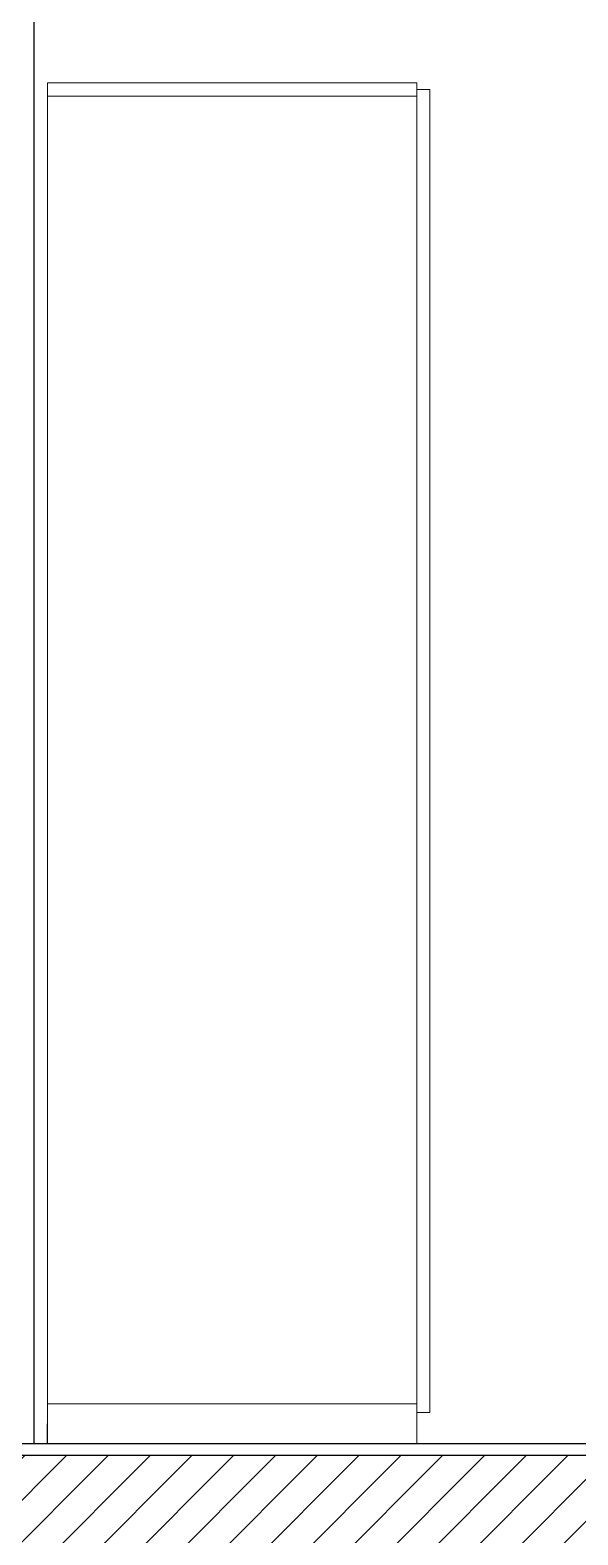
# Model space of a CAD drawing. Header units: centimetres. Extents: x -1332 to 7887, y -608 to 4152.
# Drawn here: x -819.2 to -749.6, y 2044.5 to 2235.4 of the extents above; entities that cross this region are included whole.
import ezdxf

# ---------------------------------------------------------------- set-up
doc = ezdxf.new("R2010")
doc.units = ezdxf.units.CM
doc.header["$MEASUREMENT"] = 0
doc.layers.add('ARREDI', color=252, linetype='Continuous', lineweight=18)
doc.layers.add('STRUTTURA', color=7, linetype='Continuous')

msp = doc.modelspace()

# ---------------------------------------------------------------- hatches: boundary and pattern name
at = {"layer": 'STRUTTURA'}
h = msp.add_hatch(dxfattribs=at)
h.set_pattern_fill('ANSI31', color=0, scale=30)
h.paths.add_polyline_path([(-414.26, 2054.59), (-1114.06, 2054.59), (-1114.06, 2038.59), (-1106.46, 2038.59), (-414.26, 2038.59)])

# ---------------------------------------------------------------- linework, layer by layer
at = {"layer": 'ARREDI'}
for p, q in [((-816.96, 2227), (-816.96, 2061.11)), ((-816.96, 2061.11), (-816.96, 2056.09))]:
    msp.add_line(p, q, dxfattribs=at)
for points in [[(-816.96, 2227), (-770.07, 2227), (-770.07, 2228.68), (-816.96, 2228.68)], [(-770.08, 2227.83), (-770.08, 2060.02), (-768.41, 2060.02), (-768.41, 2227.83)], [(-770.08, 2061.11), (-770.08, 2056.09), (-816.97, 2056.09), (-816.96, 2061.11)]]:
    msp.add_lwpolyline(points, close=True, dxfattribs=at)
at = {"layer": 'STRUTTURA'}
msp.add_line((-754.53, 2056.09), (-754.53, 2056.09), dxfattribs=at)
msp.add_line((-754.53, 2056.09), (-754.53, 2056.09), dxfattribs=at)
msp.add_line((-754.53, 2056.09), (-754.53, 2056.09), dxfattribs=at)
msp.add_line((-754.53, 2056.09), (-754.53, 2056.09), dxfattribs=at)
msp.add_line((-754.53, 2056.09), (-754.53, 2056.09), dxfattribs=at)
msp.add_line((-754.53, 2056.09), (-754.53, 2056.09), dxfattribs=at)
msp.add_line((-754.53, 2056.09), (-754.53, 2056.09), dxfattribs=at)
msp.add_line((-754.53, 2056.09), (-754.53, 2056.09), dxfattribs=at)
msp.add_line((-754.53, 2056.09), (-754.53, 2056.09), dxfattribs=at)
msp.add_line((-754.53, 2056.09), (-754.53, 2056.09), dxfattribs=at)
msp.add_line((-754.53, 2056.09), (-754.53, 2056.09), dxfattribs=at)
msp.add_line((-754.53, 2056.09), (-754.53, 2056.09), dxfattribs=at)
msp.add_line((-754.53, 2056.09), (-754.53, 2056.09), dxfattribs=at)
msp.add_line((-754.53, 2056.09), (-754.53, 2056.09), dxfattribs=at)
msp.add_line((-754.53, 2056.09), (-754.53, 2056.09), dxfattribs=at)
msp.add_line((-754.53, 2056.09), (-754.53, 2056.09), dxfattribs=at)
msp.add_line((-754.53, 2056.09), (-754.53, 2056.09), dxfattribs=at)
msp.add_line((-754.53, 2056.09), (-754.53, 2056.09), dxfattribs=at)
msp.add_line((-754.53, 2056.09), (-754.53, 2056.09), dxfattribs=at)
msp.add_line((-754.53, 2056.09), (-754.53, 2056.09), dxfattribs=at)
msp.add_line((-754.53, 2056.09), (-754.53, 2056.09), dxfattribs=at)
msp.add_line((-754.53, 2056.09), (-754.53, 2056.09), dxfattribs=at)
msp.add_line((-754.53, 2056.09), (-754.53, 2056.09), dxfattribs=at)
msp.add_line((-754.53, 2056.09), (-754.53, 2056.09), dxfattribs=at)
msp.add_line((-754.53, 2056.09), (-754.53, 2056.09), dxfattribs=at)
msp.add_line((-754.53, 2056.09), (-754.53, 2056.09), dxfattribs=at)
msp.add_line((-754.53, 2056.09), (-754.53, 2056.09), dxfattribs=at)
msp.add_line((-754.53, 2056.09), (-754.53, 2056.09), dxfattribs=at)
msp.add_line((-754.53, 2056.09), (-754.53, 2056.09), dxfattribs=at)
msp.add_line((-754.53, 2056.09), (-754.53, 2056.09), dxfattribs=at)
msp.add_line((-754.53, 2056.09), (-754.53, 2056.09), dxfattribs=at)
msp.add_line((-754.53, 2056.09), (-754.53, 2056.09), dxfattribs=at)
msp.add_line((-754.53, 2056.09), (-754.53, 2056.09), dxfattribs=at)
msp.add_line((-754.53, 2056.09), (-754.53, 2056.09), dxfattribs=at)
msp.add_line((-754.53, 2056.09), (-754.53, 2056.09), dxfattribs=at)
msp.add_line((-754.53, 2056.09), (-754.53, 2056.09), dxfattribs=at)
msp.add_line((-754.53, 2056.09), (-754.53, 2056.09), dxfattribs=at)
msp.add_line((-754.53, 2056.09), (-754.53, 2056.09), dxfattribs=at)
msp.add_line((-754.53, 2056.09), (-754.53, 2056.09), dxfattribs=at)
msp.add_line((-754.53, 2056.09), (-754.53, 2056.09), dxfattribs=at)
msp.add_line((-754.53, 2056.09), (-754.53, 2056.09), dxfattribs=at)
msp.add_line((-754.53, 2056.09), (-754.53, 2056.09), dxfattribs=at)
msp.add_line((-754.53, 2056.09), (-754.53, 2056.09), dxfattribs=at)
msp.add_line((-754.53, 2056.09), (-754.53, 2056.09), dxfattribs=at)
msp.add_line((-754.53, 2056.09), (-754.53, 2056.09), dxfattribs=at)
msp.add_line((-754.53, 2056.09), (-754.53, 2056.09), dxfattribs=at)
msp.add_line((-754.53, 2056.09), (-754.53, 2056.09), dxfattribs=at)
msp.add_line((-754.53, 2056.09), (-754.53, 2056.09), dxfattribs=at)
msp.add_line((-754.53, 2056.09), (-754.53, 2056.09), dxfattribs=at)
msp.add_line((-754.53, 2056.09), (-754.53, 2056.09), dxfattribs=at)
msp.add_line((-754.53, 2056.09), (-754.53, 2056.09), dxfattribs=at)
for points in [[(-818.65, 2056.09), (-818.65, 2357)], [(-1105.56, 2056.09), (-421.66, 2056.09)], [(-1106.56, 2054.59), (-421.66, 2054.59)]]:
    msp.add_lwpolyline(points, dxfattribs=at)
msp.add_lwpolyline([(-1114.06, 2054.59), (-414.19, 2054.59), (-414.19, 2038.59), (-1114.06, 2038.59)], close=True, dxfattribs=at)
for radius, start, end in [(0.00001, 90, 180), (0.00001, 0, 90), (0.00001, 270, 0), (0.00001, 180, 270), (0.00001, 90, 180), (0.00001, 180, 270), (0.00001, 270, 360), (0.00001, 360, 90), (0.00001, 90, 180), (0.00001, 0, 90), (0.00001, 270, 0), (0.00001, 90, 180), (0.00001, 180, 270), (0.00001, 270, 0), (0.00001, 0, 90), (0.00001, 90, 180), (0.00001, 180, 270), (0.00001, 180, 270), (0.00001, 152.5342, 270), (0.00001, 90, 152.5342), (0.00001, 152.5342, 270), (0.00001, 90, 152.5342), (0.00001, 90, 152.5342), (0.00001, 90, 152.5342), (0.00001, 332.5342, 90), (0.00001, 270, 332.5342), (0.00001, 332.5342, 90), (0.00001, 270, 332.5342), (0.00001, 332.5342, 90), (0.00001, 152.5342, 270), (0.00001, 90, 152.5342), (0.00001, 332.5342, 90), (0.00001, 270, 332.5342), (0.00003, 332.5342, 90), (0.00003, 332.5342, 90), (0.00003, 270, 332.5342), (0.00003, 152.5342, 270), (0.00003, 90, 152.5342)]:
    msp.add_arc((-754.53, 2056.09), radius, start, end, dxfattribs=at)

doc.saveas('drawing.dxf')
